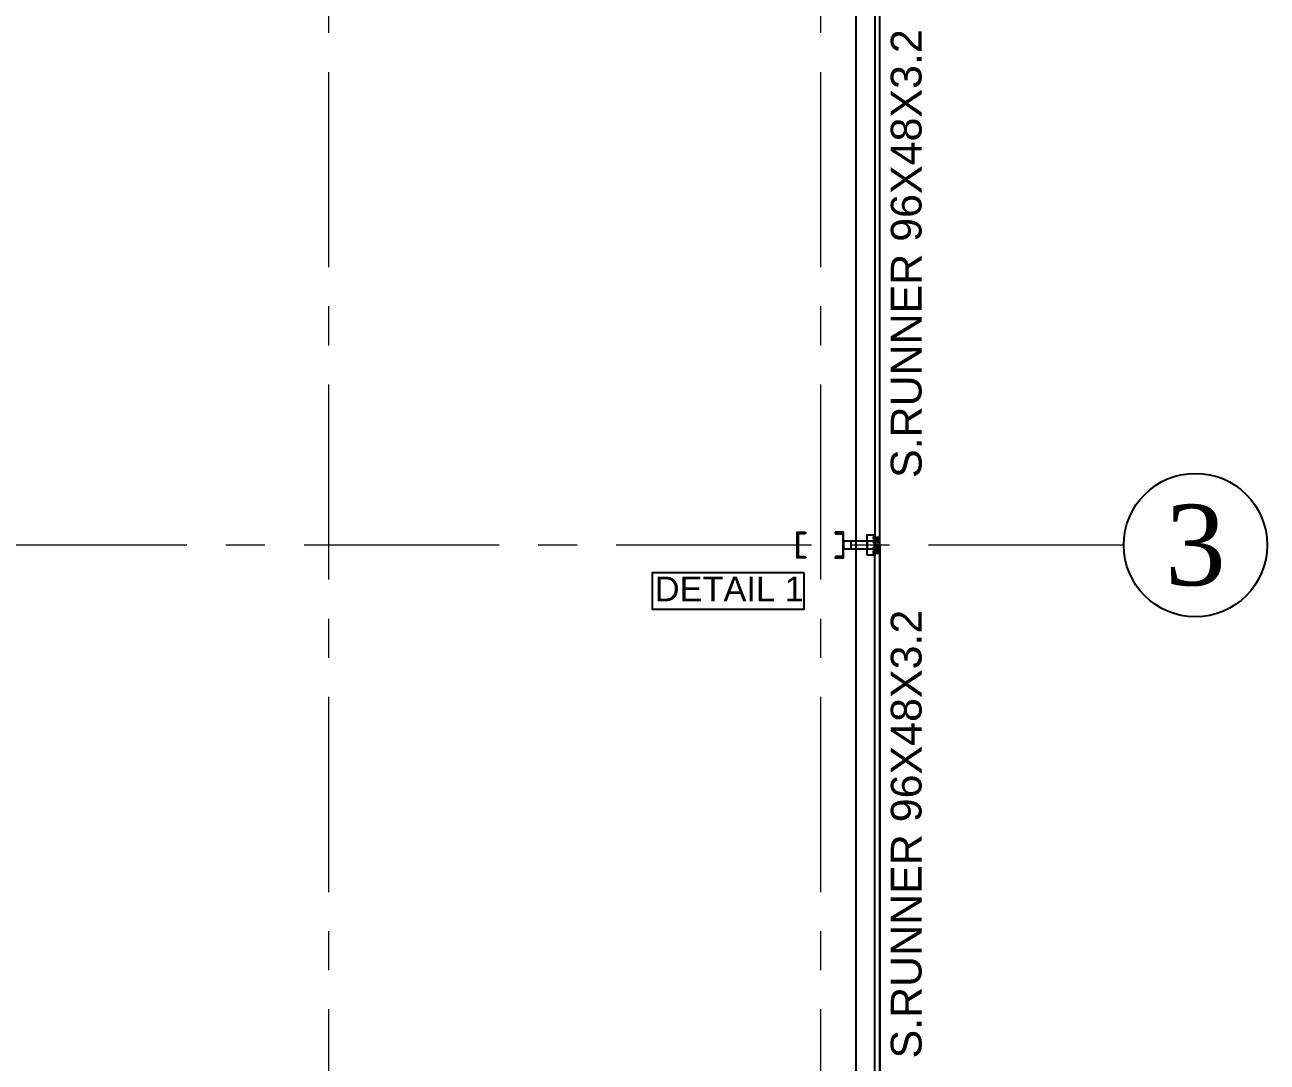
# Model space of a CAD drawing. Header units: millimetres. Extents: x 3470347 to 5996549, y -3470518 to 17149644.
# Drawn here: x 4854148 to 4866274, y 6618142 to 6628263 of the extents above; entities that cross this region are included whole.
import ezdxf
from ezdxf.enums import TextEntityAlignment as Align

# ---------------------------------------------------------------- set-up
doc = ezdxf.new("R2010")
doc.units = ezdxf.units.MM
doc.header["$MEASUREMENT"] = 0
doc.linetypes.add('CENTER', pattern=[50.8, 31.75, -6.35, 6.35, -6.35])
doc.layers.get('0').update_dxf_attribs({"linetype": 'CONTINUOUS', "lineweight": 25})
for name, color, linetype in [('5', 3, 'CONTINUOUS'), ('lintel', 2, 'CONTINUOUS'), ('YQ_AXIS', 4, 'CONTINUOUS')]:
    doc.layers.add(name, color=color, linetype=linetype)
for name, color, linetype, lineweight in [('CENTER', 8, 'CENTER', 0), ('channnel', 2, 'CONTINUOUS', 15), ('rRCC 2', 40, 'CONTINUOUS', 15)]:
    doc.layers.add(name, color=color, linetype=linetype, lineweight=lineweight)
doc.styles.add('Aerial', font='times.ttf')
doc.styles.add('PDF Arial', font='arial.ttf')
doc.styles.add('TITLE', font='arial.ttf')

msp = doc.modelspace()

# ---------------------------------------------------------------- hatches: boundary and pattern name
at = {"transparency": 33554559}
h = msp.add_hatch(color=1, dxfattribs=at)
h.dxf.hatch_style = 1
h.paths.add_polyline_path([(4861687.87, 6623312.26), (4861687.87, 6623062.26), (4861767.87, 6623062.26), (4861767.87, 6623066.36, 0.41421356), (4861757.87, 6623076.36), (4861704.97, 6623076.36, -0.41421356), (4861694.97, 6623086.36), (4861694.97, 6623288.16, -0.41421356), (4861704.97, 6623298.16), (4861757.87, 6623298.16, 0.41421356), (4861767.87, 6623308.16), (4861767.87, 6623312.26)])
h = msp.add_hatch(color=1, dxfattribs=at)
h.dxf.hatch_style = 1
h.paths.add_polyline_path([(4862137.87, 6623312.26), (4862137.87, 6623062.26), (4862057.87, 6623062.26), (4862057.87, 6623066.36, -0.41421356), (4862067.87, 6623076.36), (4862120.77, 6623076.36, 0.41421356), (4862130.77, 6623086.36), (4862130.77, 6623288.16, 0.41421356), (4862120.77, 6623298.16), (4862067.87, 6623298.16, -0.41421356), (4862057.87, 6623308.16), (4862057.87, 6623312.26)])

# ---------------------------------------------------------------- linework, layer by layer
at = {"color": 3}
msp.add_line((4862436.87, 6623287.26, 0), (4862436.87, 6623087.26, 0), dxfattribs=at)
at = {"color": 8, "linetype": 'ByBlock'}
for p, q in [((4862436.87, 6623265.26, 0), (4862492.87, 6623265.26, 0)), ((4862436.87, 6623257.26, 0), (4862492.87, 6623257.26, 0)), ((4862436.87, 6623249.26, 0), (4862492.87, 6623249.26, 0)), ((4862436.87, 6623230.26, 0), (4862492.87, 6623230.26, 0)), ((4862436.87, 6623222.26, 0), (4862492.87, 6623222.26, 0)), ((4862436.87, 6623214.26, 0), (4862492.87, 6623214.26, 0)), ((4862436.87, 6623160.26, 0), (4862492.87, 6623160.26, 0)), ((4862436.87, 6623152.26, 0), (4862492.87, 6623152.26, 0)), ((4862436.87, 6623144.26, 0), (4862492.87, 6623144.26, 0)), ((4862436.87, 6623125.26, 0), (4862492.87, 6623125.26, 0)), ((4862436.87, 6623117.26, 0), (4862492.87, 6623117.26, 0)), ((4862436.87, 6623109.26, 0), (4862492.87, 6623109.26, 0))]:
    msp.add_line(p, q, dxfattribs=at)
at = {"color": 2}
for p, q in [((4862444.87, 6623193.93, 0), (4862492.87, 6623193.93, 0)), ((4862444.87, 6623193.93, 0), (4862492.87, 6623193.93, 0)), ((4862444.87, 6623180.59, 0), (4862492.87, 6623180.59, 0)), ((4862444.87, 6623180.59, 0), (4862492.87, 6623180.59, 0))]:
    msp.add_line(p, q, dxfattribs=at)
at = {"color": 8, "elevation": 0}
for points in [[(4832492.87, 6641107.26), (4832492.87, 6611107.26), (4862492.87, 6611107.26), (4862492.87, 6641107.26)], [(4832722.87, 6640877.26), (4832722.87, 6611337.26), (4862262.87, 6611337.26), (4862262.87, 6640877.26)]]:
    msp.add_lwpolyline(points, close=True, dxfattribs=at)
at = {"color": 6, "linetype": 'ByBlock', "elevation": 0}
for points in [[(4862492.87, 6623193.93), (4862492.87, 6629020.59), (4862444.87, 6629020.59), (4862444.87, 6623193.93)], [(4862492.87, 6623180.59), (4862492.87, 6617393.93), (4862444.87, 6617393.93), (4862444.87, 6623180.59)]]:
    msp.add_lwpolyline(points, close=True, dxfattribs=at)
at = {"color": 1, "elevation": 0}
for points in [[(4861767.87, 6623312.26), (4861767.87, 6623308.16, -0.41421356), (4861757.87, 6623298.16), (4861704.97, 6623298.16, 0.41421356), (4861694.97, 6623288.16), (4861694.97, 6623086.36, 0.41421356), (4861704.97, 6623076.36), (4861757.87, 6623076.36, -0.41421356), (4861767.87, 6623066.36), (4861767.87, 6623062.26), (4861687.87, 6623062.26), (4861687.87, 6623312.26)], [(4862057.87, 6623312.26), (4862057.87, 6623308.16, 0.41421356), (4862067.87, 6623298.16), (4862120.77, 6623298.16, -0.41421356), (4862130.77, 6623288.16), (4862130.77, 6623086.36, -0.41421356), (4862120.77, 6623076.36), (4862067.87, 6623076.36, 0.41421356), (4862057.87, 6623066.36), (4862057.87, 6623062.26), (4862137.87, 6623062.26), (4862137.87, 6623312.26)]]:
    msp.add_lwpolyline(points, format="xyb", close=True, dxfattribs=at)
at = {"color": 3, "elevation": 0}
for points in [[(4862212.87, 6623224.76), (4862137.87, 6623224.76), (4862137.87, 6623149.76), (4862212.87, 6623149.76)], [(4862369.87, 6623087.26), (4862369.87, 6623287.26), (4862444.87, 6623287.26), (4862444.87, 6623087.26)], [(4862444.87, 6623224.76), (4862369.87, 6623224.76), (4862369.87, 6623149.76), (4862444.87, 6623149.76)]]:
    msp.add_lwpolyline(points, close=True, dxfattribs=at)
at = {"layer": 'CENTER', "color": 8, "ltscale": 60}
for p, q in [((4857113.2, 6646090.98, 0), (4857113.2, 6608276.48, 0)), ((4861912.87, 6646090.98, 0), (4861912.87, 6608276.48, 0)), ((4864873.95, 6623187.26, 0), (4827811.52, 6623187.26, 0))]:
    msp.add_line(p, q, dxfattribs=at)
at = {"layer": 'channnel', "color": 8, "linetype": 'ByBlock'}
for p, q in [((4862424.55, 6623267.93, 0), (4862436.87, 6623267.93, 0)), ((4862436.87, 6623257.26, 0), (4862424.55, 6623257.26, 0)), ((4862424.55, 6623246.59, 0), (4862436.87, 6623246.59, 0)), ((4862424.55, 6623232.93, 0), (4862436.87, 6623232.93, 0)), ((4862436.87, 6623222.26, 0), (4862424.55, 6623222.26, 0)), ((4862424.55, 6623211.59, 0), (4862436.87, 6623211.59, 0)), ((4862436.87, 6623267.93, 0), (4862436.87, 6623246.59, 0)), ((4862436.87, 6623265.26, 0), (4862492.87, 6623265.26, 0)), ((4862436.87, 6623249.26, 0), (4862492.87, 6623249.26, 0)), ((4862436.87, 6623232.93, 0), (4862436.87, 6623211.59, 0)), ((4862436.87, 6623230.26, 0), (4862492.87, 6623230.26, 0)), ((4862436.87, 6623214.26, 0), (4862492.87, 6623214.26, 0)), ((4862451.27, 6623249.26, 0), (4862451.27, 6623265.26, 0)), ((4862451.27, 6623214.26, 0), (4862451.27, 6623230.26, 0)), ((4862492.87, 6623265.26, 0), (4862492.87, 6623249.26, 0)), ((4862492.87, 6623230.26, 0), (4862492.87, 6623214.26, 0)), ((4862424.55, 6623162.93, 0), (4862436.87, 6623162.93, 0)), ((4862436.87, 6623152.26, 0), (4862424.55, 6623152.26, 0)), ((4862424.55, 6623141.59, 0), (4862436.87, 6623141.59, 0)), ((4862424.55, 6623127.93, 0), (4862436.87, 6623127.93, 0)), ((4862436.87, 6623117.26, 0), (4862424.55, 6623117.26, 0)), ((4862424.55, 6623106.59, 0), (4862436.87, 6623106.59, 0)), ((4862436.87, 6623141.59, 0), (4862436.87, 6623162.93, 0)), ((4862436.87, 6623160.26, 0), (4862492.87, 6623160.26, 0)), ((4862436.87, 6623144.26, 0), (4862492.87, 6623144.26, 0)), ((4862436.87, 6623106.59, 0), (4862436.87, 6623127.93, 0)), ((4862436.87, 6623125.26, 0), (4862492.87, 6623125.26, 0)), ((4862436.87, 6623109.26, 0), (4862492.87, 6623109.26, 0)), ((4862451.27, 6623160.26, 0), (4862451.27, 6623144.26, 0)), ((4862451.27, 6623125.26, 0), (4862451.27, 6623109.26, 0)), ((4862492.87, 6623144.26, 0), (4862492.87, 6623160.26, 0)), ((4862492.87, 6623109.26, 0), (4862492.87, 6623125.26, 0))]:
    msp.add_line(p, q, dxfattribs=at)
at = {"layer": 'channnel', "color": 8, "linetype": 'Continuous'}
for p, q in [((4862450.61, 6623265.01, 0), (4862450.73, 6623265.26, 0)), ((4862450.61, 6623230.01, 0), (4862450.73, 6623230.26, 0)), ((4862451.27, 6623250.15, 0), (4862458.31, 6623265.26, 0)), ((4862451.27, 6623256.66, 0), (4862455.28, 6623265.26, 0)), ((4862451.27, 6623263.17, 0), (4862452.25, 6623265.26, 0)), ((4862451.27, 6623253.41, 0), (4862456.53, 6623264.68, 0)), ((4862451.27, 6623259.91, 0), (4862453.49, 6623264.68, 0)), ((4862451.27, 6623215.15, 0), (4862458.31, 6623230.26, 0)), ((4862451.27, 6623221.66, 0), (4862455.28, 6623230.26, 0)), ((4862451.27, 6623228.17, 0), (4862452.25, 6623230.26, 0)), ((4862451.27, 6623218.41, 0), (4862456.53, 6623229.68, 0)), ((4862451.27, 6623224.91, 0), (4862453.49, 6623229.68, 0)), ((4862452.64, 6623249.84, 0), (4862459.56, 6623264.68, 0)), ((4862452.64, 6623214.84, 0), (4862459.56, 6623229.68, 0)), ((4862453.65, 6623265.01, 0), (4862453.76, 6623265.26, 0)), ((4862453.65, 6623230.01, 0), (4862453.76, 6623230.26, 0)), ((4862453.89, 6623249.26, 0), (4862461.35, 6623265.26, 0)), ((4862453.89, 6623214.26, 0), (4862461.35, 6623230.26, 0)), ((4862455.68, 6623249.84, 0), (4862462.59, 6623264.68, 0)), ((4862455.68, 6623214.84, 0), (4862462.59, 6623229.68, 0)), ((4862456.68, 6623265.01, 0), (4862456.8, 6623265.26, 0)), ((4862456.68, 6623230.01, 0), (4862456.8, 6623230.26, 0)), ((4862456.92, 6623249.26, 0), (4862464.38, 6623265.26, 0)), ((4862456.92, 6623214.26, 0), (4862464.38, 6623230.26, 0)), ((4862458.71, 6623249.84, 0), (4862465.63, 6623264.68, 0)), ((4862458.71, 6623214.84, 0), (4862465.63, 6623229.68, 0)), ((4862458.85, 6623249.84, 0), (4862459.1, 6623264.68, 0)), ((4862458.85, 6623214.84, 0), (4862459.1, 6623229.68, 0)), ((4862459.5, 6623249.26, 0), (4862466.96, 6623265.26, 0)), ((4862459.5, 6623214.26, 0), (4862466.96, 6623230.26, 0)), ((4862464.78, 6623249.84, 0), (4862459.7, 6623264.68, 0)), ((4862464.78, 6623214.84, 0), (4862459.7, 6623229.68, 0)), ((4862459.72, 6623265.01, 0), (4862459.83, 6623265.26, 0)), ((4862459.72, 6623230.01, 0), (4862459.83, 6623230.26, 0)), ((4862459.96, 6623249.26, 0), (4862467.42, 6623265.26, 0)), ((4862459.96, 6623214.26, 0), (4862467.42, 6623230.26, 0)), ((4862460.09, 6623249.26, 0), (4862460.89, 6623265.26, 0)), ((4862460.09, 6623214.26, 0), (4862460.89, 6623230.26, 0)), ((4862461.28, 6623249.84, 0), (4862468.2, 6623264.68, 0)), ((4862461.28, 6623214.84, 0), (4862468.2, 6623229.68, 0)), ((4862466.02, 6623249.26, 0), (4862461.49, 6623265.26, 0)), ((4862466.02, 6623214.26, 0), (4862461.49, 6623230.26, 0)), ((4862461.74, 6623249.84, 0), (4862468.66, 6623264.68, 0)), ((4862461.74, 6623214.84, 0), (4862468.66, 6623229.68, 0)), ((4862461.88, 6623249.84, 0), (4862462.13, 6623264.68, 0)), ((4862461.88, 6623214.84, 0), (4862462.13, 6623229.68, 0)), ((4862462.53, 6623249.26, 0), (4862469.99, 6623265.26, 0)), ((4862462.53, 6623214.26, 0), (4862469.99, 6623230.26, 0)), ((4862462.75, 6623265.01, 0), (4862462.87, 6623265.26, 0)), ((4862462.75, 6623230.01, 0), (4862462.87, 6623230.26, 0)), ((4862462.99, 6623249.26, 0), (4862470.45, 6623265.26, 0)), ((4862462.99, 6623214.26, 0), (4862470.45, 6623230.26, 0)), ((4862468.46, 6623249.26, 0), (4862463.92, 6623265.26, 0)), ((4862468.46, 6623214.26, 0), (4862463.92, 6623230.26, 0)), ((4862464.32, 6623249.84, 0), (4862471.24, 6623264.68, 0)), ((4862464.32, 6623214.84, 0), (4862471.24, 6623229.68, 0)), ((4862470.25, 6623249.84, 0), (4862465.17, 6623264.68, 0)), ((4862470.25, 6623214.84, 0), (4862465.17, 6623229.68, 0)), ((4862465.56, 6623249.26, 0), (4862473.02, 6623265.26, 0)), ((4862465.56, 6623214.26, 0), (4862473.02, 6623230.26, 0)), ((4862465.78, 6623265.01, 0), (4862465.9, 6623265.26, 0)), ((4862465.78, 6623230.01, 0), (4862465.9, 6623230.26, 0)), ((4862467.35, 6623249.84, 0), (4862474.27, 6623264.68, 0)), ((4862467.35, 6623214.84, 0), (4862474.27, 6623229.68, 0)), ((4862467.81, 6623249.84, 0), (4862468.06, 6623264.68, 0)), ((4862467.81, 6623214.84, 0), (4862468.06, 6623229.68, 0)), ((4862468.6, 6623249.26, 0), (4862476.06, 6623265.26, 0)), ((4862468.6, 6623214.26, 0), (4862476.06, 6623230.26, 0)), ((4862469.06, 6623249.26, 0), (4862469.85, 6623265.26, 0)), ((4862469.06, 6623214.26, 0), (4862469.85, 6623230.26, 0)), ((4862470.39, 6623249.84, 0), (4862477.3, 6623264.68, 0)), ((4862470.39, 6623214.84, 0), (4862477.3, 6623229.68, 0)), ((4862471.63, 6623249.26, 0), (4862479.09, 6623265.26, 0)), ((4862471.63, 6623214.26, 0), (4862479.09, 6623230.26, 0)), ((4862473.42, 6623249.84, 0), (4862480.34, 6623264.68, 0)), ((4862473.42, 6623214.84, 0), (4862480.34, 6623229.68, 0)), ((4862474.67, 6623249.26, 0), (4862482.13, 6623265.26, 0)), ((4862474.67, 6623214.26, 0), (4862482.13, 6623230.26, 0)), ((4862476.45, 6623249.84, 0), (4862483.37, 6623264.68, 0)), ((4862476.45, 6623214.84, 0), (4862483.37, 6623229.68, 0)), ((4862477.7, 6623249.26, 0), (4862485.16, 6623265.26, 0)), ((4862477.7, 6623214.26, 0), (4862485.16, 6623230.26, 0)), ((4862479.22, 6623249.26, 0), (4862486.41, 6623264.68, 0)), ((4862479.22, 6623214.26, 0), (4862486.41, 6623229.68, 0)), ((4862481.01, 6623249.84, 0), (4862488.2, 6623265.26, 0)), ((4862481.01, 6623214.84, 0), (4862488.2, 6623230.26, 0)), ((4862482.25, 6623249.26, 0), (4862489.44, 6623264.68, 0)), ((4862482.25, 6623214.26, 0), (4862489.44, 6623229.68, 0)), ((4862484.04, 6623249.84, 0), (4862491.23, 6623265.26, 0)), ((4862484.04, 6623214.84, 0), (4862491.23, 6623230.26, 0)), ((4862485.29, 6623249.26, 0), (4862492.48, 6623264.68, 0)), ((4862485.29, 6623214.26, 0), (4862492.48, 6623229.68, 0)), ((4862487.07, 6623249.84, 0), (4862492.87, 6623262.27, 0)), ((4862487.07, 6623214.84, 0), (4862492.87, 6623227.27, 0)), ((4862488.32, 6623249.26, 0), (4862492.87, 6623259.02, 0)), ((4862488.32, 6623214.26, 0), (4862492.87, 6623224.02, 0)), ((4862490.11, 6623249.84, 0), (4862492.87, 6623255.76, 0)), ((4862490.11, 6623214.84, 0), (4862492.87, 6623220.76, 0)), ((4862491.36, 6623249.26, 0), (4862492.87, 6623252.51, 0)), ((4862491.36, 6623214.26, 0), (4862492.87, 6623217.51, 0)), ((4862450.61, 6623144.51, 0), (4862450.73, 6623144.26, 0)), ((4862450.61, 6623109.51, 0), (4862450.73, 6623109.26, 0)), ((4862451.27, 6623159.37, 0), (4862458.31, 6623144.26, 0)), ((4862451.27, 6623156.12, 0), (4862456.53, 6623144.84, 0)), ((4862451.27, 6623152.86, 0), (4862455.28, 6623144.26, 0)), ((4862451.27, 6623149.61, 0), (4862453.49, 6623144.84, 0)), ((4862451.27, 6623146.35, 0), (4862452.25, 6623144.26, 0)), ((4862451.27, 6623124.37, 0), (4862458.31, 6623109.26, 0)), ((4862451.27, 6623121.12, 0), (4862456.53, 6623109.84, 0)), ((4862451.27, 6623117.86, 0), (4862455.28, 6623109.26, 0)), ((4862451.27, 6623114.61, 0), (4862453.49, 6623109.84, 0)), ((4862451.27, 6623111.35, 0), (4862452.25, 6623109.26, 0)), ((4862452.64, 6623159.68, 0), (4862459.56, 6623144.84, 0)), ((4862452.64, 6623124.68, 0), (4862459.56, 6623109.84, 0)), ((4862453.65, 6623144.51, 0), (4862453.76, 6623144.26, 0)), ((4862453.65, 6623109.51, 0), (4862453.76, 6623109.26, 0)), ((4862453.89, 6623160.26, 0), (4862461.35, 6623144.26, 0)), ((4862453.89, 6623125.26, 0), (4862461.35, 6623109.26, 0)), ((4862455.68, 6623159.68, 0), (4862462.59, 6623144.84, 0)), ((4862455.68, 6623124.68, 0), (4862462.59, 6623109.84, 0)), ((4862456.68, 6623144.51, 0), (4862456.8, 6623144.26, 0)), ((4862456.68, 6623109.51, 0), (4862456.8, 6623109.26, 0)), ((4862456.92, 6623160.26, 0), (4862464.38, 6623144.26, 0)), ((4862456.92, 6623125.26, 0), (4862464.38, 6623109.26, 0)), ((4862458.71, 6623159.68, 0), (4862465.63, 6623144.84, 0)), ((4862458.71, 6623124.68, 0), (4862465.63, 6623109.84, 0)), ((4862458.85, 6623159.68, 0), (4862459.1, 6623144.84, 0)), ((4862458.85, 6623124.68, 0), (4862459.1, 6623109.84, 0)), ((4862459.5, 6623160.26, 0), (4862466.96, 6623144.26, 0)), ((4862459.5, 6623125.26, 0), (4862466.96, 6623109.26, 0)), ((4862464.78, 6623159.68, 0), (4862459.7, 6623144.84, 0)), ((4862464.78, 6623124.68, 0), (4862459.7, 6623109.84, 0)), ((4862459.72, 6623144.51, 0), (4862459.83, 6623144.26, 0)), ((4862459.72, 6623109.51, 0), (4862459.83, 6623109.26, 0)), ((4862459.96, 6623160.26, 0), (4862467.42, 6623144.26, 0)), ((4862459.96, 6623125.26, 0), (4862467.42, 6623109.26, 0)), ((4862460.09, 6623160.26, 0), (4862460.89, 6623144.26, 0)), ((4862460.09, 6623125.26, 0), (4862460.89, 6623109.26, 0)), ((4862461.28, 6623159.68, 0), (4862468.2, 6623144.84, 0)), ((4862461.28, 6623124.68, 0), (4862468.2, 6623109.84, 0)), ((4862466.02, 6623160.26, 0), (4862461.49, 6623144.26, 0)), ((4862466.02, 6623125.26, 0), (4862461.49, 6623109.26, 0)), ((4862461.74, 6623159.68, 0), (4862468.66, 6623144.84, 0)), ((4862461.74, 6623124.68, 0), (4862468.66, 6623109.84, 0)), ((4862461.88, 6623159.68, 0), (4862462.13, 6623144.84, 0)), ((4862461.88, 6623124.68, 0), (4862462.13, 6623109.84, 0)), ((4862462.53, 6623160.26, 0), (4862469.99, 6623144.26, 0)), ((4862462.53, 6623125.26, 0), (4862469.99, 6623109.26, 0)), ((4862462.75, 6623144.51, 0), (4862462.87, 6623144.26, 0)), ((4862462.75, 6623109.51, 0), (4862462.87, 6623109.26, 0)), ((4862462.99, 6623160.26, 0), (4862470.45, 6623144.26, 0)), ((4862462.99, 6623125.26, 0), (4862470.45, 6623109.26, 0)), ((4862468.46, 6623160.26, 0), (4862463.92, 6623144.26, 0)), ((4862468.46, 6623125.26, 0), (4862463.92, 6623109.26, 0)), ((4862464.32, 6623159.68, 0), (4862471.24, 6623144.84, 0)), ((4862464.32, 6623124.68, 0), (4862471.24, 6623109.84, 0)), ((4862470.25, 6623159.68, 0), (4862465.17, 6623144.84, 0)), ((4862470.25, 6623124.68, 0), (4862465.17, 6623109.84, 0)), ((4862465.56, 6623160.26, 0), (4862473.02, 6623144.26, 0)), ((4862465.56, 6623125.26, 0), (4862473.02, 6623109.26, 0)), ((4862465.78, 6623144.51, 0), (4862465.9, 6623144.26, 0)), ((4862465.78, 6623109.51, 0), (4862465.9, 6623109.26, 0)), ((4862467.35, 6623159.68, 0), (4862474.27, 6623144.84, 0)), ((4862467.35, 6623124.68, 0), (4862474.27, 6623109.84, 0)), ((4862467.81, 6623159.68, 0), (4862468.06, 6623144.84, 0)), ((4862467.81, 6623124.68, 0), (4862468.06, 6623109.84, 0)), ((4862468.6, 6623160.26, 0), (4862476.06, 6623144.26, 0)), ((4862468.6, 6623125.26, 0), (4862476.06, 6623109.26, 0)), ((4862469.06, 6623160.26, 0), (4862469.85, 6623144.26, 0)), ((4862469.06, 6623125.26, 0), (4862469.85, 6623109.26, 0)), ((4862470.39, 6623159.68, 0), (4862477.3, 6623144.84, 0)), ((4862470.39, 6623124.68, 0), (4862477.3, 6623109.84, 0)), ((4862471.63, 6623160.26, 0), (4862479.09, 6623144.26, 0)), ((4862471.63, 6623125.26, 0), (4862479.09, 6623109.26, 0)), ((4862473.42, 6623159.68, 0), (4862480.34, 6623144.84, 0)), ((4862473.42, 6623124.68, 0), (4862480.34, 6623109.84, 0)), ((4862474.67, 6623160.26, 0), (4862482.13, 6623144.26, 0)), ((4862474.67, 6623125.26, 0), (4862482.13, 6623109.26, 0)), ((4862476.45, 6623159.68, 0), (4862483.37, 6623144.84, 0)), ((4862476.45, 6623124.68, 0), (4862483.37, 6623109.84, 0)), ((4862477.7, 6623160.26, 0), (4862485.16, 6623144.26, 0)), ((4862477.7, 6623125.26, 0), (4862485.16, 6623109.26, 0)), ((4862479.22, 6623160.26, 0), (4862486.41, 6623144.84, 0)), ((4862479.22, 6623125.26, 0), (4862486.41, 6623109.84, 0)), ((4862481.01, 6623159.68, 0), (4862488.2, 6623144.26, 0)), ((4862481.01, 6623124.68, 0), (4862488.2, 6623109.26, 0)), ((4862482.25, 6623160.26, 0), (4862489.44, 6623144.84, 0)), ((4862482.25, 6623125.26, 0), (4862489.44, 6623109.84, 0)), ((4862484.04, 6623159.68, 0), (4862491.23, 6623144.26, 0)), ((4862484.04, 6623124.68, 0), (4862491.23, 6623109.26, 0)), ((4862485.29, 6623160.26, 0), (4862492.48, 6623144.84, 0)), ((4862485.29, 6623125.26, 0), (4862492.48, 6623109.84, 0)), ((4862487.07, 6623159.68, 0), (4862492.87, 6623147.25, 0)), ((4862487.07, 6623124.68, 0), (4862492.87, 6623112.25, 0)), ((4862488.32, 6623160.26, 0), (4862492.87, 6623150.5, 0)), ((4862488.32, 6623125.26, 0), (4862492.87, 6623115.5, 0)), ((4862490.11, 6623159.68, 0), (4862492.87, 6623153.76, 0)), ((4862490.11, 6623124.68, 0), (4862492.87, 6623118.76, 0)), ((4862491.36, 6623160.26, 0), (4862492.87, 6623157.01, 0)), ((4862491.36, 6623125.26, 0), (4862492.87, 6623122.01, 0))]:
    msp.add_line(p, q, dxfattribs=at)
at = {"layer": 'channnel', "color": 8, "linetype": 'ByBlock'}
for centre in [(4862438.09, 6623262.59, 0), (4862438.09, 6623251.93, 0), (4862438.09, 6623227.59, 0), (4862438.09, 6623216.93, 0), (4862438.09, 6623157.59, 0), (4862438.09, 6623146.93, 0), (4862438.09, 6623122.59, 0), (4862438.09, 6623111.93, 0)]:
    msp.add_arc(centre, 14.55, 158.498425, 201.501575, dxfattribs=at)
at = {"layer": 'channnel', "color": 8, "linetype": 'Continuous'}
for centre, radius, start, end in [((4862452.87, 6623264.97, 0), 0.688, 335, 155), ((4862452.87, 6623229.97, 0), 0.688, 335, 155), ((4862453.26, 6623249.55, 0), 0.687, 155, 335), ((4862453.26, 6623214.55, 0), 0.687, 155, 335), ((4862455.9, 6623264.97, 0), 0.688, 335, 155), ((4862455.9, 6623229.97, 0), 0.688, 335, 155), ((4862456.3, 6623249.55, 0), 0.687, 155, 335), ((4862456.3, 6623214.55, 0), 0.687, 155, 335), ((4862458.94, 6623264.97, 0), 0.688, 335, 155), ((4862458.94, 6623229.97, 0), 0.688, 335, 155), ((4862459.33, 6623249.55, 0), 0.687, 155, 335), ((4862459.33, 6623214.55, 0), 0.687, 155, 335), ((4862459.47, 6623249.55, 0), 0.688, 155, 335), ((4862459.47, 6623214.55, 0), 0.688, 155, 335), ((4862463.36, 6623285.68, 0), 21.43, 258.541289, 287.644831), ((4862463.36, 6623250.68, 0), 21.43, 258.541289, 287.644831), ((4862465.99, 6623228.84, 0), 21.43, 78.541289, 107.644831), ((4862465.99, 6623193.84, 0), 21.43, 78.541289, 107.644831), ((4862463.95, 6623285.68, 0), 21.43, 258.541289, 287.644831), ((4862463.95, 6623250.68, 0), 21.43, 258.541289, 287.644831), ((4862461.51, 6623264.97, 0), 0.688, 335, 155), ((4862461.51, 6623229.97, 0), 0.688, 335, 155), ((4862461.91, 6623249.55, 0), 0.687, 155, 335), ((4862461.91, 6623214.55, 0), 0.687, 155, 335), ((4862461.97, 6623264.97, 0), 0.688, 335, 155), ((4862461.97, 6623229.97, 0), 0.688, 335, 155), ((4862464.11, 6623257.41, 0), 8.28, 61.433901, 108.471598), ((4862464.11, 6623222.41, 0), 8.28, 61.433901, 108.471598), ((4862462.37, 6623249.55, 0), 0.687, 155, 335), ((4862462.37, 6623214.55, 0), 0.687, 155, 335), ((4862465.84, 6623257.11, 0), 8.28, 241.433901, 288.471598), ((4862465.84, 6623222.11, 0), 8.28, 241.433901, 288.471598), ((4862464.54, 6623264.97, 0), 0.688, 335, 155), ((4862464.54, 6623229.97, 0), 0.688, 335, 155), ((4862464.94, 6623249.55, 0), 0.688, 155, 335), ((4862464.94, 6623214.55, 0), 0.688, 155, 335), ((4862465.01, 6623264.97, 0), 0.688, 335, 155), ((4862465.01, 6623229.97, 0), 0.688, 335, 155), ((4862465.4, 6623249.55, 0), 0.687, 155, 335), ((4862465.4, 6623214.55, 0), 0.687, 155, 335), ((4862467.58, 6623264.97, 0), 0.688, 335, 155), ((4862467.58, 6623229.97, 0), 0.688, 335, 155), ((4862467.97, 6623249.55, 0), 0.688, 155, 335), ((4862467.97, 6623214.55, 0), 0.688, 155, 335), ((4862468.04, 6623264.97, 0), 0.688, 335, 155), ((4862468.04, 6623229.97, 0), 0.688, 335, 155), ((4862468.44, 6623249.55, 0), 0.687, 155, 335), ((4862468.44, 6623214.55, 0), 0.687, 155, 335), ((4862470.61, 6623264.97, 0), 0.687, 335, 155), ((4862470.61, 6623229.97, 0), 0.687, 335, 155), ((4862471.01, 6623249.55, 0), 0.687, 155, 335), ((4862471.01, 6623214.55, 0), 0.687, 155, 335), ((4862473.65, 6623264.97, 0), 0.688, 335, 155), ((4862473.65, 6623229.97, 0), 0.688, 335, 155), ((4862474.04, 6623249.55, 0), 0.688, 155, 335), ((4862474.04, 6623214.55, 0), 0.688, 155, 335), ((4862476.68, 6623264.97, 0), 0.688, 335, 155), ((4862476.68, 6623229.97, 0), 0.688, 335, 155), ((4862477.08, 6623249.55, 0), 0.688, 155, 335), ((4862477.08, 6623214.55, 0), 0.688, 155, 335), ((4862479.72, 6623264.97, 0), 0.688, 335, 155), ((4862479.72, 6623229.97, 0), 0.688, 335, 155), ((4862481.63, 6623249.55, 0), 0.688, 155, 335), ((4862481.63, 6623214.55, 0), 0.688, 155, 335), ((4862482.75, 6623264.97, 0), 0.688, 335, 155), ((4862482.75, 6623229.97, 0), 0.688, 335, 155), ((4862484.66, 6623249.55, 0), 0.688, 155, 335), ((4862484.66, 6623214.55, 0), 0.688, 155, 335), ((4862485.78, 6623264.97, 0), 0.688, 335, 155), ((4862485.78, 6623229.97, 0), 0.688, 335, 155), ((4862487.7, 6623249.55, 0), 0.687, 155, 335), ((4862487.7, 6623214.55, 0), 0.687, 155, 335), ((4862488.82, 6623264.97, 0), 0.688, 335, 155), ((4862488.82, 6623229.97, 0), 0.688, 335, 155), ((4862490.73, 6623249.55, 0), 0.688, 155, 335), ((4862490.73, 6623214.55, 0), 0.688, 155, 335), ((4862491.85, 6623264.97, 0), 0.688, 335, 155), ((4862491.85, 6623229.97, 0), 0.688, 335, 155), ((4862452.87, 6623144.55, 0), 0.688, 205, 25), ((4862452.87, 6623109.55, 0), 0.688, 205, 25), ((4862453.26, 6623159.97, 0), 0.687, 25, 205), ((4862453.26, 6623124.97, 0), 0.687, 25, 205), ((4862455.9, 6623144.55, 0), 0.688, 205, 25), ((4862455.9, 6623109.55, 0), 0.688, 205, 25), ((4862456.3, 6623159.97, 0), 0.687, 25, 205), ((4862456.3, 6623124.97, 0), 0.687, 25, 205), ((4862458.94, 6623144.55, 0), 0.688, 205, 25), ((4862458.94, 6623109.55, 0), 0.688, 205, 25), ((4862459.33, 6623159.97, 0), 0.687, 25, 205), ((4862459.33, 6623124.97, 0), 0.687, 25, 205), ((4862459.47, 6623159.97, 0), 0.688, 25, 205), ((4862459.47, 6623124.97, 0), 0.688, 25, 205), ((4862463.36, 6623123.84, 0), 21.43, 72.355169, 101.458711), ((4862463.36, 6623088.84, 0), 21.43, 72.355169, 101.458711), ((4862465.99, 6623180.68, 0), 21.43, 252.355169, 281.458711), ((4862465.99, 6623145.68, 0), 21.43, 252.355169, 281.458711), ((4862463.95, 6623123.84, 0), 21.43, 72.355169, 101.458711), ((4862463.95, 6623088.84, 0), 21.43, 72.355169, 101.458711), ((4862461.51, 6623144.55, 0), 0.688, 205, 25), ((4862461.51, 6623109.55, 0), 0.688, 205, 25), ((4862461.91, 6623159.97, 0), 0.687, 25, 205), ((4862461.91, 6623124.97, 0), 0.687, 25, 205), ((4862461.97, 6623144.55, 0), 0.688, 205, 25), ((4862461.97, 6623109.55, 0), 0.688, 205, 25), ((4862464.11, 6623152.11, 0), 8.28, 251.528402, 298.566099), ((4862464.11, 6623117.11, 0), 8.28, 251.528402, 298.566099), ((4862462.37, 6623159.97, 0), 0.687, 25, 205), ((4862462.37, 6623124.97, 0), 0.687, 25, 205), ((4862465.84, 6623152.41, 0), 8.28, 71.528402, 118.566099), ((4862465.84, 6623117.41, 0), 8.28, 71.528402, 118.566099), ((4862464.54, 6623144.55, 0), 0.688, 205, 25), ((4862464.54, 6623109.55, 0), 0.688, 205, 25), ((4862464.94, 6623159.97, 0), 0.688, 25, 205), ((4862464.94, 6623124.97, 0), 0.688, 25, 205), ((4862465.01, 6623144.55, 0), 0.688, 205, 25), ((4862465.01, 6623109.55, 0), 0.688, 205, 25), ((4862465.4, 6623159.97, 0), 0.687, 25, 205), ((4862465.4, 6623124.97, 0), 0.687, 25, 205), ((4862467.58, 6623144.55, 0), 0.688, 205, 25), ((4862467.58, 6623109.55, 0), 0.688, 205, 25), ((4862467.97, 6623159.97, 0), 0.688, 25, 205), ((4862467.97, 6623124.97, 0), 0.688, 25, 205), ((4862468.04, 6623144.55, 0), 0.688, 205, 25), ((4862468.04, 6623109.55, 0), 0.688, 205, 25), ((4862468.44, 6623159.97, 0), 0.687, 25, 205), ((4862468.44, 6623124.97, 0), 0.687, 25, 205), ((4862470.61, 6623144.55, 0), 0.687, 205, 25), ((4862470.61, 6623109.55, 0), 0.687, 205, 25), ((4862471.01, 6623159.97, 0), 0.687, 25, 205), ((4862471.01, 6623124.97, 0), 0.687, 25, 205), ((4862473.65, 6623144.55, 0), 0.688, 205, 25), ((4862473.65, 6623109.55, 0), 0.688, 205, 25), ((4862474.04, 6623159.97, 0), 0.688, 25, 205), ((4862474.04, 6623124.97, 0), 0.688, 25, 205), ((4862476.68, 6623144.55, 0), 0.688, 205, 25), ((4862476.68, 6623109.55, 0), 0.688, 205, 25), ((4862477.08, 6623159.97, 0), 0.688, 25, 205), ((4862477.08, 6623124.97, 0), 0.688, 25, 205), ((4862479.72, 6623144.55, 0), 0.688, 205, 25), ((4862479.72, 6623109.55, 0), 0.688, 205, 25), ((4862481.63, 6623159.97, 0), 0.688, 25, 205), ((4862481.63, 6623124.97, 0), 0.688, 25, 205), ((4862482.75, 6623144.55, 0), 0.688, 205, 25), ((4862482.75, 6623109.55, 0), 0.688, 205, 25), ((4862484.66, 6623159.97, 0), 0.688, 25, 205), ((4862484.66, 6623124.97, 0), 0.688, 25, 205), ((4862485.78, 6623144.55, 0), 0.688, 205, 25), ((4862485.78, 6623109.55, 0), 0.688, 205, 25), ((4862487.7, 6623159.97, 0), 0.687, 25, 205), ((4862487.7, 6623124.97, 0), 0.687, 25, 205), ((4862488.82, 6623144.55, 0), 0.688, 205, 25), ((4862488.82, 6623109.55, 0), 0.688, 205, 25), ((4862490.73, 6623159.97, 0), 0.688, 25, 205), ((4862490.73, 6623124.97, 0), 0.688, 25, 205), ((4862491.85, 6623144.55, 0), 0.688, 205, 25), ((4862491.85, 6623109.55, 0), 0.688, 205, 25)]:
    msp.add_arc(centre, radius, start, end, dxfattribs=at)
at = {"layer": 'lintel', "color": 5, "linetype": 'ByBlock', "elevation": 0}
msp.add_lwpolyline([(4862492.87, 6623149.76), (4862492.87, 6623224.76), (4862137.87, 6623224.76), (4862137.87, 6623149.76), (4862492.87, 6623149.76)], dxfattribs=at)
at = {"layer": 'lintel', "color": 1, "linetype": 'ByBlock'}
msp.add_lwpolyline([(4861756.45, 6622915.48), (4860269.67, 6622915.48), (4860269.67, 6622562.78), (4861756.45, 6622562.78)], close=True, dxfattribs=at)
at = {"layer": 'YQ_AXIS', "color": 8}
msp.add_circle((4865573.95, 6623187.26, 0), 700, dxfattribs=at)

# ---------------------------------------------------------------- texts
at = {"layer": '5', "linetype": 'ByBlock', "style": 'TITLE'}
msp.add_text('DETAIL 1', height=240, dxfattribs=at).set_placement((4861023.62, 6622759.3), align=Align.MIDDLE_CENTER)
at = {"layer": 'rRCC 2', "style": 'PDF Arial'}
for p in [(4862750.59, 6626030.85, 0), (4862750.59, 6620367.17, 0)]:
    msp.add_text('S.RUNNER 96X48X3.2', height=300, rotation=90, dxfattribs=at).set_placement(p, align=Align.MIDDLE_CENTER)
at = {"layer": 'YQ_AXIS', "color": 8, "style": 'Aerial'}
msp.add_text('3', height=787.5, dxfattribs=at).set_placement((4865573.95, 6623187.26, 0), align=Align.MIDDLE)

doc.saveas('drawing.dxf')
